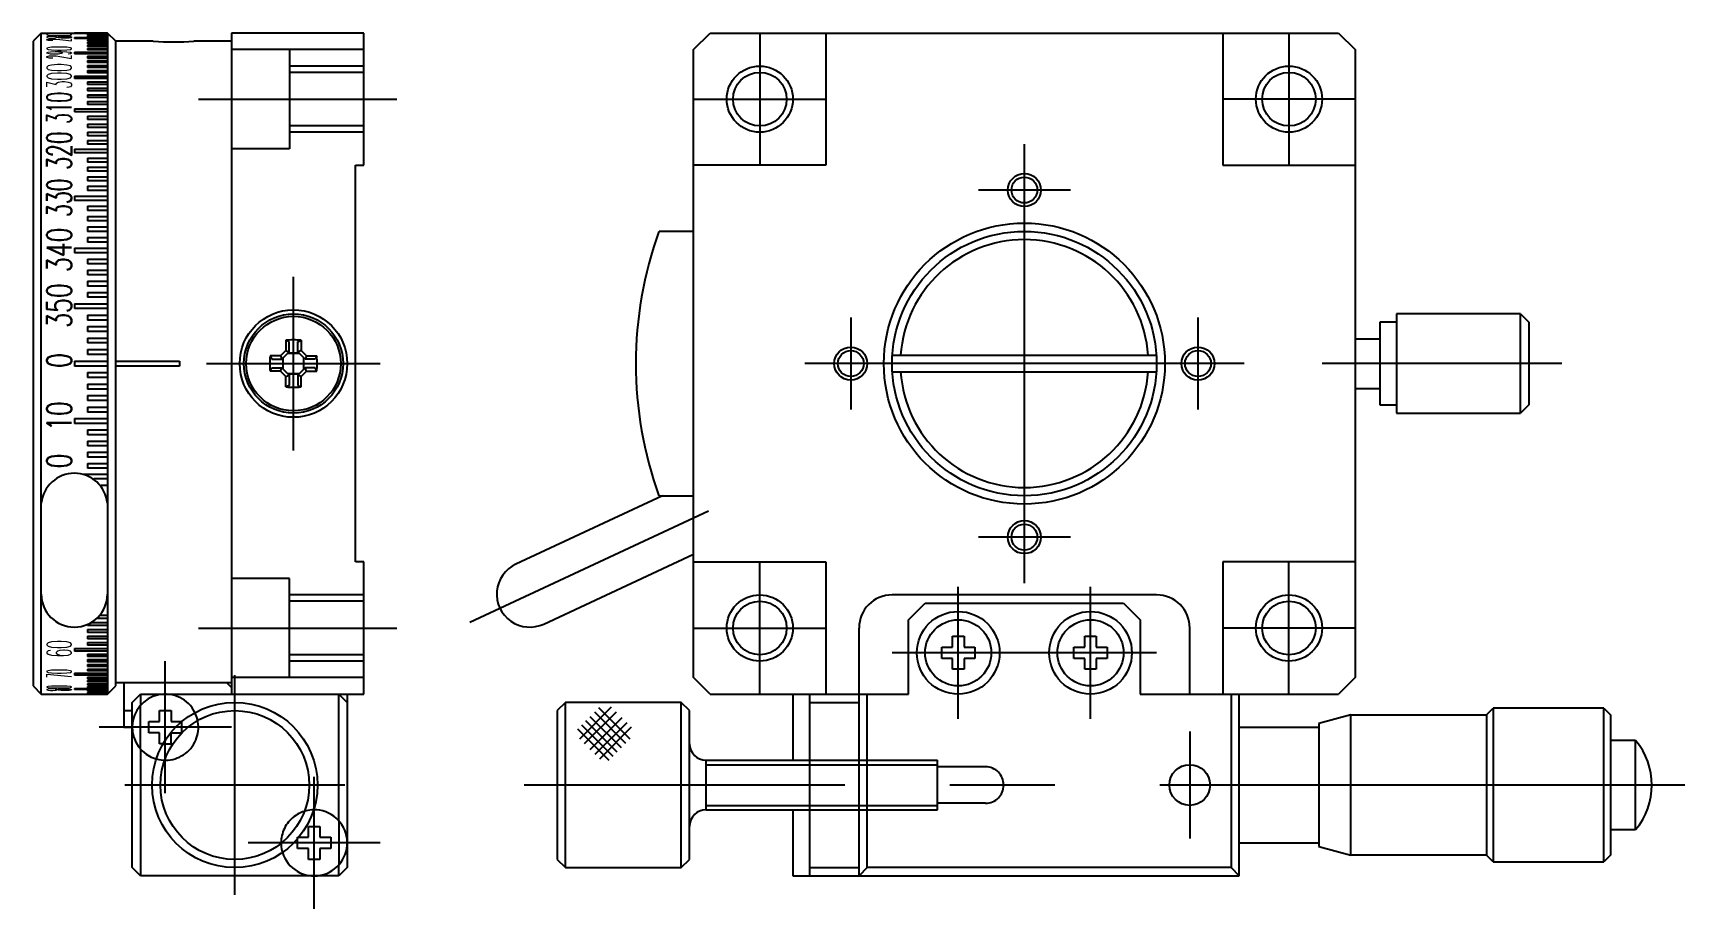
# Model space of a CAD drawing. Extents: x 1 to 271, y 0 to 142.
# Drawn here: x 171.5 to 271.4, y 42.4 to 95.4 of the extents above; entities that cross this region are included whole.
import ezdxf

# ---------------------------------------------------------------- set-up
doc = ezdxf.new("R2010")
doc.units = 0
doc.linetypes.add('CENTER', pattern=[50.8, 31.75, -6.35, 6.35, -6.35])
doc.linetypes.add('DASHED', pattern=[19.05, 12.7, -6.35])
doc.layers.get('0').update_dxf_attribs({"linetype": 'CONTINUOUS'})
doc.layers.add('CENTER', color=1, linetype='CENTER')
doc.styles.get("Standard").update_dxf_attribs({"font": 'txt.shx', "height": 3, "bigfont": 'bigfont.shx'})

# ---------------------------------------------------------------- blocks, each defined once
blk = doc.blocks.new('*U61')
at = {"color": 7, "linetype": 'CONTINUOUS', "width": 0.7}
blk.add_text('10', height=1.5, rotation=90, dxfattribs=at).set_placement((173.878, 71.303))
blk = doc.blocks.new('*U62')
at = {"color": 7, "linetype": 'CONTINUOUS', "width": 0.7}
blk.add_text('0', height=1.5, rotation=90, dxfattribs=at).set_placement((173.878, 75.126))
blk = doc.blocks.new('*U63')
at = {"color": 7, "linetype": 'CONTINUOUS', "width": 0.7}
blk.add_text('350', height=1.5, rotation=90, dxfattribs=at).set_placement((173.878, 77.549))
blk = doc.blocks.new('*U64')
at = {"color": 7, "linetype": 'CONTINUOUS', "width": 0.7}
blk.add_text('340', height=1.5, rotation=90, dxfattribs=at).set_placement((173.878, 80.916))
blk = doc.blocks.new('*U65')
at = {"color": 7, "linetype": 'CONTINUOUS', "width": 0.6}
blk.add_text('330', height=1.5, rotation=90, dxfattribs=at).set_placement((173.878, 84.263))
blk = doc.blocks.new('*U66')
at = {"color": 7, "linetype": 'CONTINUOUS', "width": 0.6}
blk.add_text('320', height=1.5, rotation=90, dxfattribs=at).set_placement((173.878, 87.119))
blk = doc.blocks.new('*U67')
at = {"color": 7, "linetype": 'CONTINUOUS', "width": 0.7}
blk.add_text(' 0', height=1.5, rotation=90, dxfattribs=at).set_placement((173.878, 68.11))
blk = doc.blocks.new('*U68')
at = {"color": 7, "linetype": 'CONTINUOUS', "width": 0.4}
blk.add_text('60', height=1.5, rotation=90, dxfattribs=at).set_placement((173.878, 57.618))
blk = doc.blocks.new('*U69')
at = {"color": 7, "linetype": 'CONTINUOUS', "width": 0.2}
blk.add_text('70', height=1.5, rotation=90, dxfattribs=at).set_placement((173.878, 56.37))
blk = doc.blocks.new('*U70')
at = {"color": 7, "linetype": 'CONTINUOUS', "width": 0.1}
blk.add_text('80', height=1.5, rotation=90, dxfattribs=at).set_placement((173.878, 55.58))
blk = doc.blocks.new('*U71')
at = {"color": 7, "linetype": 'CONTINUOUS', "width": 0.5}
blk.add_text('310', height=1.5, rotation=90, dxfattribs=at).set_placement((173.878, 89.896))
blk = doc.blocks.new('*U72')
at = {"color": 7, "linetype": 'CONTINUOUS', "width": 0.4}
blk.add_text('300', height=1.5, rotation=90, dxfattribs=at).set_placement((173.878, 92.008))
blk = doc.blocks.new('*U73')
at = {"color": 7, "linetype": 'CONTINUOUS', "width": 0.2}
blk.add_text('290', height=1.5, rotation=90, dxfattribs=at).set_placement((173.878, 93.806))
blk = doc.blocks.new('*U74')
at = {"color": 7, "linetype": 'CONTINUOUS', "width": 0.1}
blk.add_text('280', height=1.5, rotation=90, dxfattribs=at).set_placement((173.878, 94.896))

msp = doc.modelspace()

# ---------------------------------------------------------------- linework, layer by layer
at = {"color": 7, "linetype": 'CONTINUOUS'}
for p, q in [((172.043, 95.388), (171.543, 94.888)), ((172.043, 55.388), (172.043, 95.388)), ((172.043, 95.388), (176.043, 95.388)), ((174.043, 95.388), (174.043, 95.388)), ((176.043, 95.388), (174.043, 95.388)), ((174.043, 95.388), (176.043, 95.388)), ((174.043, 95.11), (174.043, 95.058)), ((174.043, 95.11), (176.043, 95.11)), ((176.043, 95.058), (174.043, 95.058)), ((174.843, 95.381), (176.043, 95.381)), ((174.843, 95.381), (174.843, 95.37)), ((176.043, 95.37), (174.843, 95.37)), ((174.843, 95.349), (176.043, 95.349)), ((174.843, 95.349), (174.843, 95.328)), ((176.043, 95.328), (174.843, 95.328)), ((174.843, 95.294), (176.043, 95.294)), ((174.843, 95.294), (174.843, 95.262)), ((176.043, 95.262), (174.843, 95.262)), ((174.843, 95.214), (176.043, 95.214)), ((174.843, 95.214), (174.843, 95.172)), ((176.043, 95.172), (174.843, 95.172)), ((174.843, 94.982), (176.043, 94.982)), ((174.843, 94.982), (174.843, 94.919)), ((176.043, 94.919), (174.843, 94.919)), ((176.543, 94.888), (176.043, 95.388)), ((176.043, 95.388), (176.043, 55.388)), ((191.543, 95.388), (183.543, 95.388)), ((183.543, 95.388), (183.543, 55.388)), ((191.543, 87.388), (191.543, 95.388)), ((211.495, 94.388), (212.495, 95.388)), ((212.495, 95.388), (250.495, 95.388)), ((219.495, 95.388), (219.495, 87.388)), ((243.495, 95.388), (243.495, 87.388)), ((250.495, 95.388), (251.495, 94.388)), ((171.543, 94.888), (171.543, 55.888)), ((174.043, 94.233), (174.043, 94.13)), ((174.043, 94.233), (176.043, 94.233)), ((176.043, 94.13), (174.043, 94.13)), ((174.843, 94.83), (176.043, 94.83)), ((174.843, 94.83), (174.843, 94.757)), ((176.043, 94.757), (174.843, 94.757)), ((174.843, 94.654), (176.043, 94.654)), ((174.843, 94.654), (174.843, 94.571)), ((176.043, 94.571), (174.843, 94.571)), ((174.843, 94.455), (176.043, 94.455)), ((174.843, 94.455), (174.843, 94.362)), ((176.043, 94.362), (174.843, 94.362)), ((174.843, 93.987), (176.043, 93.987)), ((174.843, 93.987), (174.843, 93.875)), ((178.813, 94.888), (176.543, 94.888)), ((176.543, 55.888), (176.543, 94.888)), ((183.543, 94.888), (181.272, 94.888)), ((191.543, 94.388), (183.543, 94.388)), ((211.495, 56.388), (211.495, 94.388)), ((251.495, 94.388), (251.495, 56.388)), ((176.043, 93.875), (174.843, 93.875)), ((174.843, 93.72), (176.043, 93.72)), ((174.843, 93.72), (174.843, 93.598)), ((176.043, 93.598), (174.843, 93.598)), ((174.843, 93.429), (176.043, 93.429)), ((174.843, 93.429), (174.843, 93.298)), ((176.043, 93.298), (174.843, 93.298)), ((174.843, 93.117), (176.043, 93.117)), ((174.843, 93.117), (174.843, 92.976)), ((176.043, 92.976), (174.843, 92.976)), ((174.043, 92.783), (174.043, 92.633)), ((174.043, 92.783), (176.043, 92.783)), ((176.043, 92.633), (174.043, 92.633)), ((174.843, 92.428), (176.043, 92.428)), ((174.843, 92.428), (174.843, 92.269)), ((176.043, 92.269), (174.843, 92.269)), ((174.843, 92.052), (176.043, 92.052)), ((174.843, 92.052), (174.843, 91.885)), ((176.043, 91.885), (174.843, 91.885)), ((174.843, 91.656), (176.043, 91.656)), ((174.843, 91.656), (174.843, 91.48)), ((176.043, 91.48), (174.843, 91.48)), ((174.843, 91.24), (176.043, 91.24)), ((174.843, 91.24), (174.843, 91.056)), ((176.043, 91.056), (174.843, 91.056)), ((174.043, 90.805), (174.043, 90.612)), ((174.043, 90.805), (176.043, 90.805)), ((176.043, 90.612), (174.043, 90.612)), ((174.843, 90.351), (176.043, 90.351)), ((174.843, 90.351), (174.843, 90.15)), ((176.043, 90.15), (174.843, 90.15)), ((174.843, 89.879), (176.043, 89.879)), ((174.843, 89.879), (174.843, 89.67)), ((176.043, 89.67), (174.843, 89.67)), ((174.843, 89.389), (176.043, 89.389)), ((174.843, 89.389), (174.843, 89.173)), ((176.043, 89.173), (174.843, 89.173)), ((174.043, 88.358), (174.043, 88.129)), ((174.043, 88.358), (176.043, 88.358)), ((176.043, 88.129), (174.043, 88.129)), ((174.843, 88.882), (176.043, 88.882)), ((174.843, 88.882), (174.843, 88.659)), ((176.043, 88.659), (174.843, 88.659)), ((174.843, 87.819), (176.043, 87.819)), ((174.843, 87.819), (174.843, 87.583)), ((176.043, 87.583), (174.843, 87.583)), ((174.843, 87.265), (176.043, 87.265)), ((174.843, 87.265), (174.843, 87.022)), ((176.043, 87.022), (174.843, 87.022)), ((191.043, 63.388), (191.043, 87.388)), ((191.043, 87.388), (191.543, 87.388)), ((219.495, 87.388), (211.495, 87.388)), ((243.495, 87.388), (251.495, 87.388)), ((174.843, 86.696), (176.043, 86.696)), ((174.843, 86.696), (174.843, 86.447)), ((176.043, 86.447), (174.843, 86.447)), ((174.843, 86.113), (176.043, 86.113)), ((174.843, 86.113), (174.843, 85.859)), ((174.043, 85.518), (174.043, 85.258)), ((174.043, 85.518), (176.043, 85.518)), ((176.043, 85.258), (174.043, 85.258)), ((176.043, 85.859), (174.843, 85.859)), ((174.843, 84.91), (176.043, 84.91)), ((174.843, 84.91), (174.843, 84.645)), ((176.043, 84.645), (174.843, 84.645)), ((174.843, 84.29), (176.043, 84.29)), ((174.843, 84.29), (174.843, 84.021)), ((176.043, 84.021), (174.843, 84.021)), ((174.843, 83.66), (176.043, 83.66)), ((174.843, 83.66), (174.843, 83.386)), ((176.043, 83.386), (174.843, 83.386)), ((174.843, 83.019), (176.043, 83.019)), ((174.843, 83.019), (174.843, 82.741)), ((211.495, 83.388), (209.399, 83.388)), ((174.043, 82.369), (174.043, 82.087)), ((174.043, 82.369), (176.043, 82.369)), ((176.043, 82.087), (174.043, 82.087)), ((176.043, 82.741), (174.843, 82.741)), ((174.843, 81.711), (176.043, 81.711)), ((174.843, 81.711), (174.843, 81.426)), ((176.043, 81.426), (174.843, 81.426)), ((174.843, 81.045), (176.043, 81.045)), ((174.843, 81.045), (174.843, 80.757)), ((176.043, 80.757), (174.843, 80.757)), ((174.843, 80.372), (176.043, 80.372)), ((174.843, 80.372), (174.843, 80.081)), ((176.043, 80.081), (174.843, 80.081)), ((174.043, 79.009), (174.043, 78.713)), ((174.043, 79.009), (176.043, 79.009)), ((174.843, 79.693), (176.043, 79.693)), ((174.843, 79.693), (174.843, 79.4)), ((176.043, 79.4), (174.843, 79.4)), ((176.043, 78.713), (174.043, 78.713)), ((174.843, 78.32), (176.043, 78.32)), ((174.843, 78.32), (174.843, 78.023)), ((176.043, 78.023), (174.843, 78.023)), ((261.495, 78.388), (253.995, 78.388)), ((253.995, 78.388), (253.995, 72.388)), ((261.495, 72.388), (261.495, 78.388)), ((261.495, 78.388), (261.995, 77.888)), ((174.843, 77.628), (176.043, 77.628)), ((174.843, 77.628), (174.843, 77.329)), ((176.043, 77.329), (174.843, 77.329)), ((174.843, 76.933), (176.043, 76.933)), ((174.843, 76.933), (174.843, 76.634)), ((253.995, 77.888), (252.995, 77.888)), ((252.995, 77.888), (252.995, 72.888)), ((261.995, 77.888), (261.995, 72.888)), ((176.043, 76.634), (174.843, 76.634)), ((174.843, 76.236), (176.043, 76.236)), ((174.843, 76.236), (174.843, 75.936)), ((176.043, 75.936), (174.843, 75.936)), ((186.829, 76.172), (186.509, 75.852)), ((186.592, 75.646), (187.035, 76.089)), ((186.829, 76.804), (186.829, 76.172)), ((187.035, 76.706), (186.829, 76.804)), ((186.829, 76.172), (187.033, 76.087)), ((186.953, 76.008), (187.632, 76.008)), ((187.632, 76.008), (186.953, 76.008)), ((187.035, 76.089), (187.035, 76.706)), ((187.551, 76.706), (187.757, 76.804)), ((187.551, 76.089), (187.551, 76.706)), ((187.994, 75.646), (187.551, 76.089)), ((187.757, 76.172), (187.553, 76.087)), ((187.757, 76.804), (187.757, 76.172)), ((187.757, 76.172), (188.076, 75.852)), ((251.495, 76.888), (252.995, 76.888)), ((174.043, 75.538), (174.043, 75.238)), ((174.043, 75.538), (176.043, 75.538)), ((176.043, 75.238), (174.043, 75.238)), ((176.545, 75.538), (180.407, 75.538)), ((180.407, 75.238), (176.545, 75.238)), ((180.407, 75.538), (180.407, 75.238)), ((186.509, 75.852), (185.877, 75.852)), ((185.877, 75.852), (185.975, 75.646)), ((185.877, 74.924), (185.975, 75.13)), ((185.975, 75.646), (186.592, 75.646)), ((185.975, 75.13), (186.592, 75.13)), ((186.509, 75.852), (186.594, 75.648)), ((186.509, 74.924), (186.594, 75.128)), ((186.592, 75.13), (187.035, 74.687)), ((186.673, 75.049), (186.673, 75.728)), ((187.994, 75.13), (187.551, 74.687)), ((187.913, 75.049), (187.913, 75.728)), ((188.076, 75.852), (187.992, 75.648)), ((188.076, 74.924), (187.992, 75.128)), ((188.611, 75.646), (187.994, 75.646)), ((188.611, 75.13), (187.994, 75.13)), ((188.076, 75.852), (188.709, 75.852)), ((188.709, 75.852), (188.611, 75.646)), ((188.709, 74.924), (188.611, 75.13)), ((223.511, 75.888), (239.479, 75.888)), ((174.843, 74.84), (176.043, 74.84)), ((174.843, 74.84), (174.843, 74.54)), ((176.043, 74.54), (174.843, 74.54)), ((174.843, 74.143), (176.043, 74.143)), ((174.843, 74.143), (174.843, 73.843)), ((186.509, 74.924), (185.877, 74.924)), ((186.829, 74.604), (186.509, 74.924)), ((186.829, 74.604), (187.033, 74.689)), ((186.829, 73.972), (186.829, 74.604)), ((187.035, 74.07), (186.829, 73.972)), ((186.953, 74.768), (187.632, 74.768)), ((187.632, 74.768), (186.953, 74.768)), ((187.035, 74.687), (187.035, 74.07)), ((187.551, 74.687), (187.551, 74.07)), ((187.551, 74.07), (187.757, 73.972)), ((187.757, 74.604), (187.553, 74.689)), ((187.757, 74.604), (188.076, 74.924)), ((187.757, 73.972), (187.757, 74.604)), ((188.076, 74.924), (188.709, 74.924)), ((223.511, 74.888), (239.479, 74.888)), ((176.043, 73.843), (174.843, 73.843)), ((174.843, 73.447), (176.043, 73.447)), ((174.843, 73.447), (174.843, 73.148)), ((176.043, 73.148), (174.843, 73.148)), ((251.495, 73.888), (252.995, 73.888)), ((174.043, 72.063), (174.043, 71.768)), ((174.043, 72.063), (176.043, 72.063)), ((174.843, 72.753), (176.043, 72.753)), ((174.843, 72.753), (174.843, 72.456)), ((176.043, 72.456), (174.843, 72.456)), ((252.995, 72.888), (253.995, 72.888)), ((253.995, 72.388), (261.495, 72.388)), ((261.995, 72.888), (261.495, 72.388)), ((176.043, 71.768), (174.043, 71.768)), ((174.843, 71.377), (176.043, 71.377)), ((174.843, 71.377), (174.843, 71.083)), ((176.043, 71.083), (174.843, 71.083)), ((174.843, 70.695), (176.043, 70.695)), ((174.843, 70.695), (174.843, 70.404)), ((176.043, 70.404), (174.843, 70.404)), ((174.843, 70.02), (176.043, 70.02)), ((174.843, 70.02), (174.843, 69.731)), ((176.043, 69.731), (174.843, 69.731)), ((174.843, 69.351), (176.043, 69.351)), ((174.843, 69.351), (174.843, 69.065)), ((176.043, 69.065), (174.843, 69.065)), ((174.551, 68.689), (176.043, 68.689)), ((176.043, 68.407), (175.211, 68.407)), ((175.633, 68.035), (176.043, 68.035)), ((209.607, 67.388), (200.742, 63.254)), ((209.399, 67.388), (211.495, 67.388)), ((191.543, 63.388), (191.043, 63.388)), ((191.543, 55.388), (191.543, 63.388)), ((202.432, 59.629), (211.495, 63.855)), ((211.495, 63.388), (219.495, 63.388)), ((219.495, 63.388), (219.495, 55.388)), ((251.495, 63.388), (243.495, 63.388)), ((243.495, 63.388), (243.495, 55.388)), ((239.495, 61.388), (223.495, 61.388)), ((176.043, 59.971), (175.399, 59.971)), ((175.582, 60.164), (176.043, 60.164)), ((224.495, 59.888), (225.495, 60.888)), ((225.495, 60.888), (237.495, 60.888)), ((237.495, 60.888), (238.495, 59.888)), ((174.843, 59.609), (174.843, 59.536)), ((176.043, 59.536), (174.843, 59.536)), ((174.843, 59.296), (176.043, 59.296)), ((174.843, 59.296), (174.843, 59.12)), ((176.043, 59.12), (174.843, 59.12)), ((175.062, 59.721), (176.043, 59.721)), ((221.495, 44.388), (221.495, 59.388)), ((224.495, 55.388), (224.495, 59.888)), ((238.495, 59.888), (238.495, 55.388)), ((241.495, 55.388), (241.495, 59.388)), ((174.043, 58.143), (174.043, 57.993)), ((174.043, 58.143), (176.043, 58.143)), ((176.043, 57.993), (174.043, 57.993)), ((174.843, 58.892), (176.043, 58.892)), ((174.843, 58.892), (174.843, 58.724)), ((176.043, 58.724), (174.843, 58.724)), ((174.843, 58.507), (176.043, 58.507)), ((174.843, 58.507), (174.843, 58.348)), ((176.043, 58.348), (174.843, 58.348)), ((226.495, 57.538), (226.495, 58.238)), ((226.495, 58.238), (227.145, 58.238)), ((227.145, 58.888), (227.845, 58.888)), ((227.145, 58.238), (227.145, 58.888)), ((227.845, 58.888), (227.845, 58.238)), ((227.845, 58.238), (228.495, 58.238)), ((228.495, 58.238), (228.495, 57.538)), ((234.495, 57.538), (234.495, 58.238)), ((234.495, 58.238), (235.145, 58.238)), ((235.145, 58.888), (235.845, 58.888)), ((235.145, 58.238), (235.145, 58.888)), ((235.845, 58.888), (235.845, 58.238)), ((235.845, 58.238), (236.495, 58.238)), ((236.495, 58.238), (236.495, 57.538)), ((174.843, 57.8), (176.043, 57.8)), ((174.843, 57.8), (174.843, 57.659)), ((176.043, 57.659), (174.843, 57.659)), ((174.843, 57.478), (176.043, 57.478)), ((174.843, 57.478), (174.843, 57.347)), ((176.043, 57.347), (174.843, 57.347)), ((174.843, 57.179), (176.043, 57.179)), ((174.843, 57.179), (174.843, 57.057)), ((176.043, 57.057), (174.843, 57.057)), ((227.145, 57.538), (226.495, 57.538)), ((227.145, 56.888), (227.145, 57.538)), ((228.495, 57.538), (227.845, 57.538)), ((227.845, 57.538), (227.845, 56.888)), ((235.145, 57.538), (234.495, 57.538)), ((235.145, 56.888), (235.145, 57.538)), ((236.495, 57.538), (235.845, 57.538)), ((235.845, 57.538), (235.845, 56.888)), ((174.043, 56.646), (174.043, 56.543)), ((174.043, 56.646), (176.043, 56.646)), ((176.043, 56.543), (174.043, 56.543)), ((174.843, 56.901), (176.043, 56.901)), ((174.843, 56.901), (174.843, 56.789)), ((176.043, 56.789), (174.843, 56.789)), ((174.843, 56.414), (176.043, 56.414)), ((174.843, 56.414), (174.843, 56.321)), ((176.043, 56.321), (174.843, 56.321)), ((174.843, 56.205), (176.043, 56.205)), ((174.843, 56.205), (174.843, 56.122)), ((176.043, 56.122), (174.843, 56.122)), ((174.843, 56.019), (176.043, 56.019)), ((174.843, 56.019), (174.843, 55.946)), ((176.043, 55.946), (174.843, 55.946)), ((183.543, 56.062), (176.543, 56.062)), ((177.043, 56.062), (177.043, 53.388)), ((183.543, 55.788), (183.269, 56.062)), ((191.543, 56.388), (183.543, 56.388)), ((212.495, 55.388), (211.495, 56.388)), ((227.845, 56.888), (227.145, 56.888)), ((235.845, 56.888), (235.145, 56.888)), ((251.495, 56.388), (250.495, 55.388)), ((171.543, 55.888), (172.043, 55.388)), ((172.043, 55.388), (176.043, 55.388)), ((174.043, 55.719), (174.043, 55.666)), ((174.043, 55.719), (176.043, 55.719)), ((176.043, 55.666), (174.043, 55.666)), ((174.043, 55.389), (174.043, 55.388)), ((174.043, 55.389), (176.043, 55.389)), ((174.043, 55.388), (176.043, 55.388)), ((174.843, 55.857), (176.043, 55.857)), ((174.843, 55.857), (174.843, 55.794)), ((176.043, 55.794), (174.843, 55.794)), ((174.843, 55.604), (176.043, 55.604)), ((174.843, 55.604), (174.843, 55.562)), ((176.043, 55.562), (174.843, 55.562)), ((174.843, 55.514), (176.043, 55.514)), ((174.843, 55.514), (174.843, 55.483)), ((176.043, 55.483), (174.843, 55.483)), ((174.843, 55.448), (176.043, 55.448)), ((174.843, 55.448), (174.843, 55.427)), ((176.043, 55.427), (174.843, 55.427)), ((174.843, 55.406), (176.043, 55.406)), ((174.843, 55.406), (174.843, 55.396)), ((176.043, 55.396), (174.843, 55.396)), ((176.043, 55.388), (176.543, 55.888)), ((177.543, 54.888), (178.043, 55.388)), ((178.043, 55.388), (191.543, 55.388)), ((178.043, 55.388), (178.043, 54.711)), ((190.043, 47.711), (190.043, 55.388)), ((190.543, 54.888), (190.043, 55.388)), ((190.543, 55.388), (190.543, 44.888)), ((212.495, 55.388), (224.495, 55.388)), ((217.495, 55.388), (217.495, 51.388)), ((218.495, 55.388), (218.495, 44.388)), ((221.995, 44.888), (221.995, 55.388)), ((238.495, 55.388), (250.495, 55.388)), ((243.995, 55.388), (243.995, 44.888)), ((244.495, 44.388), (244.495, 55.388)), ((177.043, 54.388), (177.543, 54.388)), ((177.543, 44.888), (177.543, 54.888)), ((179.193, 54.388), (179.893, 54.388)), ((179.193, 53.738), (179.193, 54.388)), ((179.893, 54.388), (179.893, 53.738)), ((203.745, 54.888), (203.245, 54.388)), ((203.245, 54.388), (203.245, 45.388)), ((210.745, 54.888), (203.745, 54.888)), ((203.745, 44.888), (203.745, 54.888)), ((211.245, 54.388), (210.745, 54.888)), ((210.745, 44.888), (210.745, 54.888)), ((211.245, 45.388), (211.245, 54.388)), ((218.495, 54.888), (221.495, 54.888)), ((251.245, 54.138), (249.295, 53.616)), ((251.245, 45.638), (251.245, 54.138)), ((251.245, 54.138), (259.445, 54.138)), ((259.445, 54.138), (259.845, 54.538)), ((259.445, 54.138), (259.445, 45.638)), ((259.845, 54.538), (259.845, 45.238)), ((266.545, 54.538), (259.845, 54.538)), ((266.545, 45.238), (266.545, 54.538)), ((266.545, 54.538), (266.945, 54.138)), ((266.945, 54.138), (266.945, 45.638)), ((177.043, 53.388), (177.543, 53.388)), ((178.543, 53.038), (178.543, 53.738)), ((178.543, 53.738), (179.193, 53.738)), ((179.193, 53.038), (178.543, 53.038)), ((179.193, 52.388), (179.193, 53.038)), ((179.893, 53.738), (180.543, 53.738)), ((180.543, 53.738), (180.543, 53.73)), ((244.495, 53.388), (249.295, 53.388)), ((249.295, 53.616), (249.295, 46.161)), ((178.043, 52.065), (178.043, 44.388)), ((179.413, 52.388), (179.193, 52.388)), ((268.462, 52.588), (266.945, 52.588)), ((268.462, 47.188), (268.462, 52.588)), ((212.245, 51.388), (218.495, 51.388)), ((212.245, 48.388), (212.245, 51.388)), ((212.245, 48.388), (218.495, 48.388)), ((217.495, 48.388), (217.495, 44.388)), ((188.193, 47.388), (188.893, 47.388)), ((188.193, 46.738), (188.193, 47.388)), ((188.893, 47.388), (188.893, 46.738)), ((266.945, 47.188), (268.462, 47.188)), ((187.543, 46.038), (187.543, 46.638)), ((188.193, 46.038), (187.543, 46.038)), ((187.626, 46.738), (188.193, 46.738)), ((188.193, 45.388), (188.193, 46.038)), ((188.893, 46.738), (189.543, 46.738)), ((189.543, 46.038), (188.893, 46.038)), ((188.893, 46.038), (188.893, 45.388)), ((189.543, 46.738), (189.543, 46.038)), ((244.495, 46.388), (249.295, 46.388)), ((249.295, 46.161), (251.245, 45.638)), ((188.893, 45.388), (188.193, 45.388)), ((190.043, 44.388), (190.043, 45.065)), ((203.245, 45.388), (203.745, 44.888)), ((210.745, 44.888), (211.245, 45.388)), ((259.445, 45.638), (251.245, 45.638)), ((259.845, 45.238), (259.445, 45.638)), ((259.845, 45.238), (266.545, 45.238)), ((266.945, 45.638), (266.545, 45.238)), ((178.043, 44.388), (177.543, 44.888)), ((190.043, 44.388), (178.043, 44.388)), ((190.543, 44.888), (190.043, 44.388)), ((203.745, 44.888), (210.745, 44.888)), ((217.495, 44.388), (244.495, 44.388)), ((218.495, 44.888), (221.495, 44.888)), ((221.995, 44.888), (221.495, 44.388)), ((243.995, 44.888), (221.995, 44.888)), ((243.995, 44.888), (244.495, 44.388))]:
    msp.add_line(p, q, dxfattribs=at)
at = {"color": 3, "linetype": 'DASHED'}
for p, q in [((187.043, 94.388), (187.043, 88.388)), ((191.543, 93.388), (187.043, 93.388)), ((191.543, 93.009), (187.043, 93.009)), ((191.543, 89.767), (187.043, 89.767)), ((191.543, 89.388), (187.043, 89.388)), ((187.043, 88.388), (183.543, 88.388)), ((187.043, 62.388), (183.543, 62.388)), ((187.043, 56.388), (187.043, 62.388)), ((191.543, 61.388), (187.043, 61.388)), ((191.543, 61.009), (187.043, 61.009)), ((191.543, 57.767), (187.043, 57.767)), ((191.543, 57.388), (187.043, 57.388)), ((178.043, 52.065), (178.043, 54.711)), ((179.893, 52.388), (179.893, 53.038)), ((179.893, 53.038), (180.543, 53.038)), ((180.543, 53.038), (180.543, 53.73)), ((179.413, 52.388), (179.893, 52.388)), ((218.495, 51.388), (226.245, 51.388)), ((218.495, 51.118), (226.245, 51.118)), ((226.245, 48.388), (226.245, 51.388)), ((229.145, 50.988), (226.245, 50.988)), ((218.495, 48.659), (226.245, 48.659)), ((218.495, 48.388), (226.245, 48.388)), ((229.145, 48.788), (226.245, 48.788)), ((190.043, 47.711), (190.043, 45.065)), ((187.543, 46.638), (187.543, 46.738)), ((187.543, 46.738), (187.626, 46.738))]:
    msp.add_line(p, q, dxfattribs=at)
at = {"color": 3, "linetype": 'CONTINUOUS'}
for p, q in [((204.603, 52.689), (206.532, 54.618)), ((204.895, 52.396), (206.824, 54.325)), ((205.219, 54.044), (207.11, 52.153)), ((205.245, 52.046), (207.174, 53.975)), ((205.488, 54.313), (207.38, 52.422)), ((205.748, 54.573), (207.639, 52.682)), ((204.465, 53.29), (206.356, 51.399)), ((204.708, 53.533), (206.599, 51.641)), ((204.963, 53.788), (206.854, 51.897)), ((205.542, 51.75), (207.471, 53.679)), ((205.811, 51.481), (207.74, 53.41)), ((212.245, 51.118), (218.495, 51.118)), ((212.245, 48.659), (218.495, 48.659))]:
    msp.add_line(p, q, dxfattribs=at)
for centre, radius in [((215.495, 91.388), 2), ((247.495, 91.388), 2), ((231.495, 85.888), 1), ((220.995, 75.388), 1), ((241.995, 75.388), 1), ((231.495, 64.888), 1), ((215.495, 59.388), 2), ((247.495, 59.388), 2)]:
    msp.add_circle(centre, radius, dxfattribs=at)
at = {"color": 7, "linetype": 'CONTINUOUS'}
for centre, radius in [((215.495, 91.388), 1.621), ((247.495, 91.388), 1.621), ((231.495, 85.888), 0.783), ((231.495, 75.388), 8.5), ((231.495, 75.388), 8), ((187.293, 75.388), 3.25), ((187.293, 75.388), 3), ((187.293, 75.388), 2.86), ((220.995, 75.388), 0.783), ((241.995, 75.388), 0.783), ((231.495, 64.888), 0.783), ((215.495, 59.388), 1.621), ((247.495, 59.388), 1.621), ((227.495, 57.888), 2.5), ((235.495, 57.888), 2.5), ((227.495, 57.888), 2), ((235.495, 57.888), 2), ((183.743, 49.888), 5), ((183.743, 49.888), 4.5), ((241.495, 49.888), 1.23)]:
    msp.add_circle(centre, radius, dxfattribs=at)
for centre, radius, start, end in [((180.043, 114.349), 19.5, 266.38503, 273.61497), ((231.495, 75.388), 23.5, 160.0972, 199.9028), ((231.495, 75.388), 7.5, 3.82255, 176.17745), ((187.293, 67.27), 9.545, 87.21196, 92.78804), ((187.293, 67.27), 9.545, 87.21196, 92.78804), ((195.411, 75.388), 9.545, 177.21196, 182.78804), ((179.175, 75.388), 9.545, 357.21196, 2.78804), ((187.293, 83.506), 9.545, 267.21196, 272.78804), ((187.293, 83.506), 9.545, 267.21196, 272.78804), ((231.495, 75.388), 7.5, 183.82255, 356.17745), ((174.043, 66.738), 2.01, 5.648, 174.34596), ((201.587, 61.442), 2, 115, 295), ((174.043, 61.442), 2, 180, 0), ((223.495, 59.388), 2, 90, 180), ((239.495, 59.388), 2, 360, 90), ((179.543, 53.388), 2, 26.2082, 254.18066), ((212.245, 52.388), 1, 180, 270), ((265.245, 49.888), 4.2, 319.9948, 40.0052), ((188.543, 46.388), 2, 196.93317, 90.87026), ((212.245, 47.388), 1, 90, 180)]:
    msp.add_arc(centre, radius, start, end, dxfattribs=at)
at = {"color": 3, "linetype": 'DASHED'}
for centre, radius, start, end in [((179.543, 53.388), 2, 254.18066, 26.2082), ((229.145, 49.888), 1.1, 270, 90), ((188.543, 46.388), 2, 90.87026, 196.93317)]:
    msp.add_arc(centre, radius, start, end, dxfattribs=at)
at = {"layer": 'CENTER', "color": 1, "linetype": 'CENTER'}
for p, q in [((215.495, 95.388), (215.495, 87.388)), ((247.495, 95.388), (247.495, 87.388)), ((181.543, 91.388), (193.543, 91.388)), ((211.495, 91.388), (219.495, 91.388)), ((251.495, 91.388), (243.495, 91.388)), ((231.495, 62.105), (231.495, 88.672)), ((234.279, 85.888), (228.712, 85.888)), ((187.293, 70.138), (187.293, 80.638)), ((220.995, 78.172), (220.995, 72.605)), ((241.995, 78.172), (241.995, 72.605)), ((182.043, 75.388), (192.543, 75.388)), ((244.779, 75.388), (218.212, 75.388)), ((263.995, 75.388), (249.495, 75.388)), ((197.962, 59.751), (212.387, 66.478)), ((234.279, 64.888), (228.712, 64.888)), ((215.495, 55.388), (215.495, 63.388)), ((247.495, 55.388), (247.495, 63.388)), ((227.495, 53.888), (227.495, 61.888)), ((235.495, 53.888), (235.495, 61.888)), ((181.543, 59.388), (193.543, 59.388)), ((211.495, 59.388), (219.495, 59.388)), ((251.495, 59.388), (243.495, 59.388)), ((179.543, 49.388), (179.543, 57.388)), ((239.495, 57.888), (223.495, 57.888)), ((183.743, 43.238), (183.743, 56.538)), ((183.543, 53.388), (175.543, 53.388)), ((241.495, 53.118), (241.495, 46.659)), ((188.543, 42.388), (188.543, 50.388)), ((190.393, 49.888), (177.093, 49.888)), ((271.445, 49.888), (201.245, 49.888)), ((192.543, 46.388), (184.543, 46.388))]:
    msp.add_line(p, q, dxfattribs=at)

# ---------------------------------------------------------------- block references
at = {"color": 7, "linetype": 'CONTINUOUS'}
for name in ['*U74', '*U73', '*U72', '*U71', '*U66', '*U65', '*U64', '*U63', '*U62', '*U61', '*U67', '*U68', '*U69', '*U70']:
    msp.add_blockref(name, (0, 0), dxfattribs=at)

doc.saveas('drawing.dxf')
